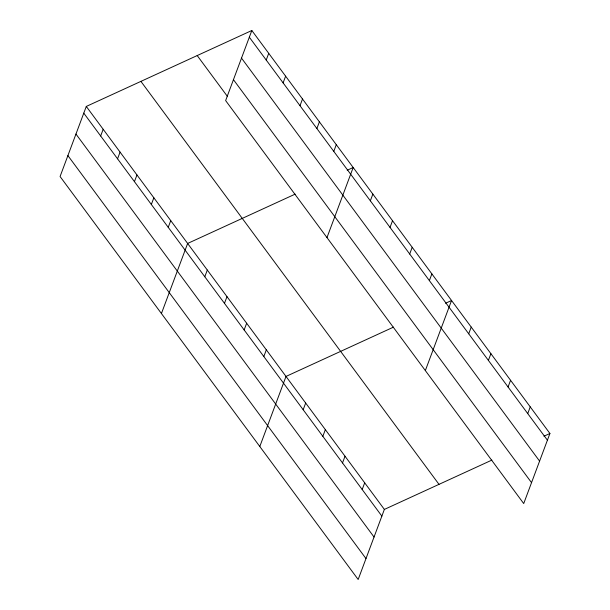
<?xml version="1.0" encoding="UTF-8"?>
<svg xmlns="http://www.w3.org/2000/svg" width="610" height="610" viewBox="0 0 610 610"><rect width="100%" height="100%" fill="white"/><g stroke="black" fill="none" stroke-linecap="round" stroke-linejoin="round"><path stroke-width="0.91" d="M251.831 30.5L225.631 100.581L523.716 503.563L549.923 433.481L251.831 30.5L86.284 106.437L60.077 176.519L358.169 579.5L384.369 509.419L491.873 460.1M100.665 135.977L103.174 129.274M117.562 158.814L120.071 152.111M134.452 181.65L136.96 174.94M151.341 204.487L153.85 197.777M168.238 227.324L170.739 220.614M161.429 313.532L187.636 243.451L295.141 194.14M266.219 60.039L268.72 53.337M204.8 276.749L207.308 270.047M283.109 82.876L285.617 76.174M224.472 303.353L226.981 296.643M299.998 105.713L302.507 99.003M316.887 128.55L319.396 121.84M244.145 329.949L246.654 323.239M333.784 151.387L336.293 144.677M263.825 356.545L266.326 349.835M326.975 237.595L353.182 167.514L347.204 170.251M259.799 446.52L286.006 376.431L393.511 327.12M370.346 200.812L372.855 194.11M303.17 409.737L305.679 403.027M390.019 227.416L392.527 220.706M322.842 436.333L325.351 429.631M409.699 254.012L412.2 247.302M342.515 462.929L345.024 456.227M429.371 280.608L431.88 273.898M362.188 489.525L364.696 482.823M425.345 370.583L451.553 300.494L445.575 303.239M468.716 333.8L471.225 327.09M488.389 360.396L490.897 353.693M508.061 386.992L510.57 380.289M527.741 413.588L530.242 406.885M543.945 436.219L549.923 433.481M249.322 37.202L547.414 440.184M241.507 58.118L539.591 461.099M233.447 79.666L531.539 482.647M197.198 55.556L227.606 96.662M140.918 81.382L439.002 484.355M86.284 106.437L384.369 509.419M83.776 113.14L381.868 516.121M75.96 134.055L374.044 537.036M67.901 155.603L365.985 558.585"/></g></svg>
